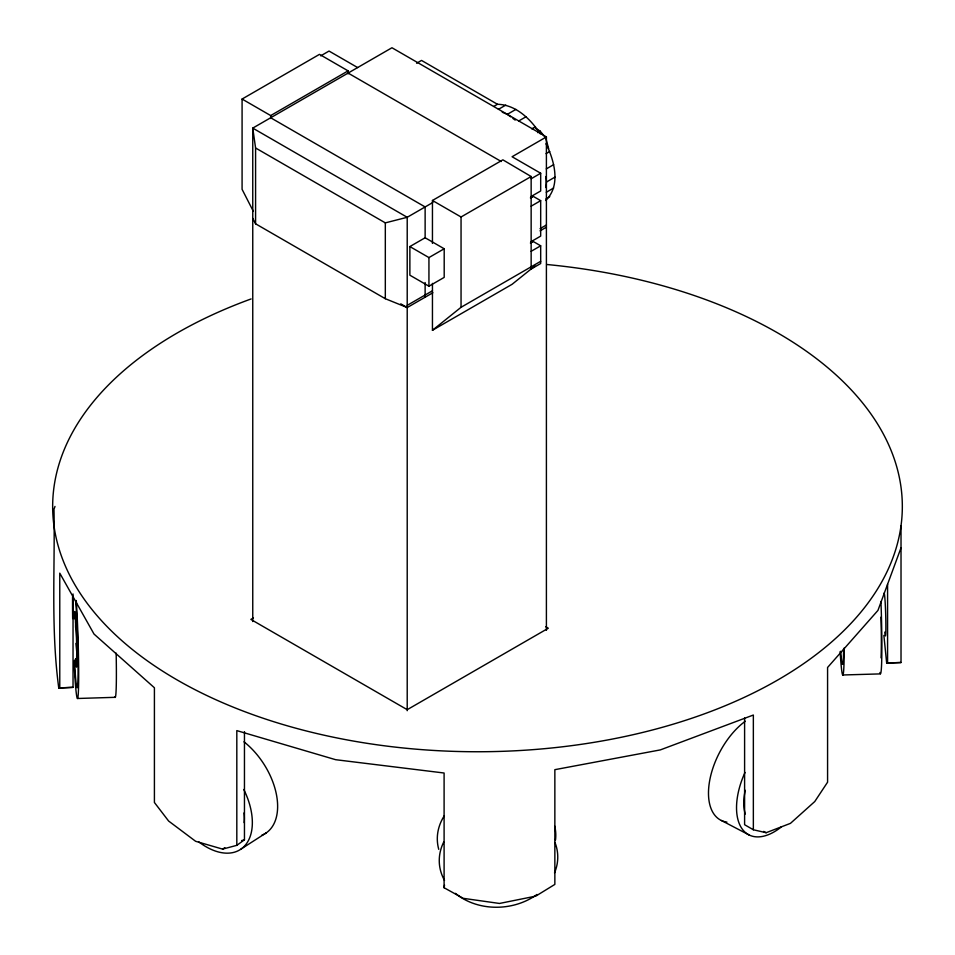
<?xml version="1.0" encoding="UTF-8"?>
<svg xmlns="http://www.w3.org/2000/svg" width="955" height="955" viewBox="0 0 955 955"><rect width="100%" height="100%" fill="white"/><g stroke="black" fill="none" stroke-linecap="round" stroke-linejoin="round"><path stroke-width="1.43" d="M545.735 187.514L546.403 182.059L545.806 176.52M545.603 200.49C561.218 185.891 554.401 160.583 546.021 143.751M901.019 547.788L877.943 610.412L827.579 667.461L827.579 782.193L814.77 801.543L790.465 823.353L766.149 832.712L753.352 829.764L753.352 715.032L660.335 749.902L554.855 769.67L554.855 884.402L535.755 896.136L499.477 903.454L463.199 898.321L444.099 887.744L444.529 884.999M55.008 506.437L53.981 509.218C55.103 568.774 50.758 628.772 58.768 688.018L73.034 687.349L73.034 593.974M531.147 241.615L540.685 236.112L540.685 200.657L533.165 196.324L530.383 197.888M432.448 243.406L432.448 200.478L502.867 159.831L531.147 176.52L531.147 269.024L540.685 263.52L540.685 245.805L533.165 241.46L530.383 243.024M432.448 283.384L432.448 330.275L461.05 307.295L540.685 261.324M534.967 265.92L512.083 284.304L432.448 330.275M58.768 688.018L59.771 687.887L59.771 573.155L94.02 634.06L154.412 687.767L154.412 802.487L168.617 821.037L195.62 841.295L222.611 849.114L236.816 845.342L244.456 839.815L244.456 731.614M222.611 849.114L224.855 847.67M240.899 849.15L266.17 832.915M253.385 211.413L242.081 189.329L242.081 99.045L319.495 54.351L348.098 70.873L348.098 73.833M320.689 55.867L329.033 51.057L357.624 67.566M242.081 99.045L270.683 115.567L348.098 70.873M416.607 63.245L421.513 60.416L497.483 104.274C515.998 104.716 530.694 119.22 540.291 133.843M493.807 106.399L497.483 104.274M498.426 109.347L505.78 105.098M502.258 112.201L507.308 114.349L515.891 109.395M518.661 121.022L526.014 116.773M531.756 128.853L535.433 126.729M537.665 132.626L540.208 131.157L545.341 137.532M432.878 202.472L407.212 217.286L385.319 222.873L255.582 147.977L252.753 128.113L391.956 47.75L546.403 136.923L546.403 630.36M546.403 136.923L512.083 156.739L540.685 173.249L540.685 190.976L531.147 196.479M546.069 153.636L549.746 151.511M409.874 246.569L425.13 237.759L444.194 248.766L444.194 277.392L428.938 286.202L409.874 275.195L409.874 246.569L428.938 257.575L444.194 248.766M432.448 200.478L461.05 216.988L531.147 176.52M546.296 168.904L553.649 164.654M531.147 178.752L540.685 173.249M546.403 182.059L554.986 177.105M530.789 197.697L533.165 196.324M546.296 192.265L553.649 188.016M531.147 206.173L540.685 200.657M546.069 198.771L549.746 196.646M407.212 305.361L432.448 290.786M540.1 228.627L546.403 224.998M252.753 218.385L255.582 223.804L385.319 298.712L407.212 307.558L432.878 292.743M540.041 230.859L546.403 227.195M530.789 242.833L533.165 241.46M531.147 251.308L540.685 245.805M253.409 617.933L250.855 619.413L407.212 709.684L548.313 628.223L545.723 626.731M241.591 840.591L244.456 839.815M883.876 635.421L886.67 663.009L901.019 662.519L901.019 525.763M901.019 662.519L886.67 663.009M59.771 687.887L73.034 687.349M77.546 698.487L115.257 697.317M842.704 674.982L880.415 673.896M535.278 128.161L540.208 131.157M763.666 831.411L766.149 832.712M721.419 820.5L749.46 835.148M753.352 829.764L744.602 824.726L744.602 718.005M348.098 73.069L501.256 161.502M270.683 117.763L425.13 206.937L425.13 237.759M400.766 303.845L407.212 307.558M507.308 114.349L510.686 116.808M512.931 118.456L515.187 120.091M545.95 138.797L548.695 148.813M75.982 643.384L76.722 651.68M75.576 621.621L75.588 627.495M887.577 584.233L887.577 662.782M461.05 216.988L461.05 307.295M444.099 887.744L444.099 773.013L335.623 759.691L236.816 730.611L236.816 845.342M428.938 257.575L428.938 286.202M425.13 282.537L425.13 297.208M407.212 710.723L407.212 217.286L252.753 128.113L252.753 621.55M385.319 222.873L385.319 298.712M270.683 115.567L270.683 118.527M255.582 147.977L255.582 223.804M546.594 264.475A424.832 245.268 0 0 1 860.921 612.095A424.832 245.268 0 0 1 195.154 689.749A424.832 245.268 0 0 1 251.105 298.939M883.805 595.347A21.308 0.907 88.3 0 1 885.739 616.62A21.308 0.907 88.3 0 1 884.772 632.079M76.269 600.516A59.329 2.447 88.2 0 1 78.465 689.749A59.329 2.447 88.2 0 1 74.048 661.875M72.664 618.553A59.329 2.447 88.2 0 1 72.58 596.66M75.636 600.779A48.538 2.006 88.2 0 1 78.047 676.892A48.538 2.006 88.2 0 1 74.454 660.335M73.129 616.787A48.538 2.006 88.2 0 1 73.26 598.296M116.152 653.125A59.329 2.447 88.2 0 1 114.815 696.852M74.741 618.386A21.571 0.895 88.2 0 1 76.555 641.199A21.571 0.895 88.2 0 1 75.839 658.747M74.204 618.756A27.779 1.146 88.2 0 1 75.851 620.117A27.779 1.146 88.2 0 1 77.033 658.986A27.779 1.146 88.2 0 1 75.421 659.129M243.788 789.487A59.329 35.92 57.3 0 1 245.256 845.223A59.329 35.92 57.3 0 1 198.927 841.988M244.003 812.92A48.538 29.39 57.3 0 1 244.122 822.625M243.991 741.808A59.329 35.92 57.3 0 1 276.496 794.87A59.329 35.92 57.3 0 1 261.73 835.267M554.962 842.453A59.329 48.323 -5.1 0 1 554.521 872.918M536.996 894.465A59.329 48.323 -5.1 0 1 455.44 893.355M444.517 880.379A59.329 48.323 -5.1 0 1 443.705 842.083M554.712 826.051A59.329 48.323 -5.1 0 1 555.512 840.03M438.751 849.353A59.329 48.323 -5.1 0 1 444.266 815.821M781.488 826.803A59.329 32.386 -62.4 0 1 741.76 828.367A59.329 32.386 -62.4 0 1 745.019 772.428M745.27 814.078A48.538 26.501 -62.4 0 1 745.246 790.298M726.922 822.1A59.329 32.386 -62.4 0 1 709.684 780.557A59.329 32.386 -62.4 0 1 745.282 721.24M880.952 601.507A59.329 2.555 88.4 0 1 879.925 672.475M880.999 617.121A48.538 2.089 88.4 0 1 881.035 657.864M844.208 647.956A59.329 2.555 88.4 0 1 840.125 651.525M843.623 648.779A48.538 2.089 88.4 0 1 840.734 651.298"/></g></svg>
